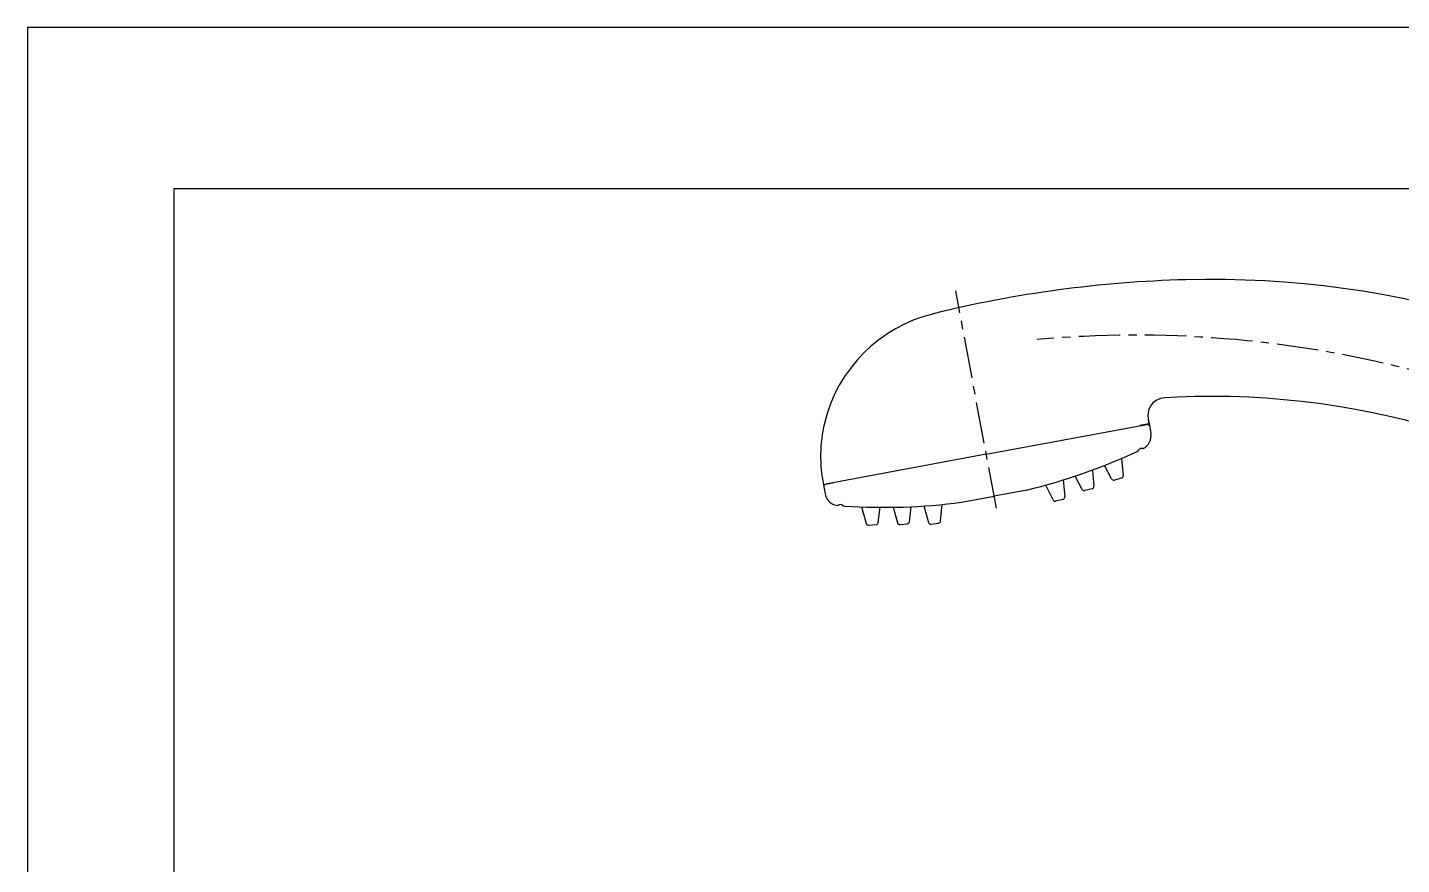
# Model space of a CAD drawing. Extents: x 12910 to 13504, y 636 to 1056.
# Drawn here: x 12910 to 13200.3, y 878.8 to 1055.7 of the extents above; entities that cross this region are included whole.
import ezdxf

# ---------------------------------------------------------------- set-up
doc = ezdxf.new("R2010")
doc.units = 0
doc.header["$LTSCALE"] = 7
doc.header["$MEASUREMENT"] = 0
doc.linetypes.add('CENTER', pattern=[2, 1.25, -0.25, 0.25, -0.25])
doc.layers.get('0').update_dxf_attribs({"color": 2, "linetype": 'CONTINUOUS'})
doc.layers.add('CL', color=1, linetype='CENTER')
doc.layers.add('DWG', color=7, linetype='CONTINUOUS')

msp = doc.modelspace()

# ---------------------------------------------------------------- linework, layer by layer
at = {"color": 4}
for p, q in [((12941.04481433604, 646.7180274684324), (12941.04481433604, 1021.718027468432)), ((12941.04481433604, 1021.718027468432), (13490.04481433604, 1021.718027468432))]:
    msp.add_line(p, q, dxfattribs=at)
msp.add_lwpolyline([(13504.04481433606, 1055.718027468449), (12910.04481433604, 1055.718027468449), (12910.04481433604, 635.7180274684324), (13504.04481433606, 635.7180274684324)], close=True)
at = {"layer": 'CL'}
msp.add_line((13114.74188295587, 954.1435161772833), (13106.16781812874, 1000.051449222026), dxfattribs=at)
msp.add_arc((13144.1406363635, 755.7039449098738), 235, 56.6593472129594, 95.08097841893493, dxfattribs=at)
at = {"layer": 'DWG'}
for p, q in [((13152.94276444165, 977.6085222115571), (13150.34242091706, 977.4956159064859)), ((13146.81535179514, 973.0562953137714), (13147.0222963097, 971.948256698448)), ((13147.02229627974, 971.9482566928518), (13146.8674542652, 972.7773239998342)), ((13112.61668102247, 965.5224397137772), (13146.51592415996, 971.8536833349663)), ((13147.02229627974, 971.9482566928518), (13145.05629121451, 971.5810727714306)), ((13147.0212434646, 971.9480600622328), (13147.29658285236, 970.4738162312151)), ((13147.29658285236, 970.4738162312151), (13147.38850009885, 969.9814701654122)), ((13112.61668102247, 965.5224397137772), (13078.71736731822, 959.1911829130795)), ((13141.19786050541, 964.669115661165), (13141.54337810604, 961.0320972063655)), ((13132.89685235782, 958.1024916073302), (13131.40502952782, 960.9305971140138)), ((13135.0268982935, 962.2060536056833), (13135.35263067775, 958.7773000756179)), ((13139.09476738879, 960.3309105473836), (13137.58987870483, 963.1837854923415)), ((13080.17812364558, 959.4640032867428), (13078.21211858035, 959.0968193653216)), ((13078.21211858035, 959.0968193653216), (13078.57671626101, 957.144661754046)), ((13121.14935579462, 957.9639559755979), (13114.26833125515, 956.6788484753024)), ((13126.70802804028, 955.8846408868985), (13125.16264725251, 959.0141459744682)), ((13128.84146621961, 960.1011134123082), (13129.17774941923, 956.5207883590238)), ((13134.98072954658, 958.246112231278), (13133.46495338187, 957.8518738511175)), ((13141.17990303665, 960.5031795833193), (13139.67129447461, 960.0825630124664)), ((13107.38732024988, 955.3936685091849), (13114.26833125515, 956.6788484753024)), ((13128.79733379152, 955.9880080330786), (13127.27373953441, 955.6200013906855)), ((13086.27021760758, 954.4104710267284), (13087.26074741298, 950.8939192558173)), ((13089.79738056954, 951.1238092391095), (13090.17109720298, 954.3275447588667)), ((13092.91420715112, 954.3408128955916), (13093.84801670121, 951.0256278207798)), ((13096.38181326174, 951.2827048818008), (13096.75228518546, 954.4586246960926)), ((13099.44242963173, 954.6103577010008), (13100.42110825747, 951.1500106049662)), ((13102.95395354182, 951.4481750922005), (13103.265584986, 954.9245078891781)), ((13087.79062886529, 950.5318507201237), (13089.34935757447, 950.6841100525353)), ((13094.38657561734, 950.664483429724), (13095.9424677305, 950.8439298398644)), ((13100.96818248541, 950.790454330323), (13102.52189750256, 950.9971860274854))]:
    msp.add_line(p, q, dxfattribs=at)
for points in [[(13147.89232525136, 976.4404231047065), (13147.51892921491, 976.0199045878926), (13147.21184590731, 975.5467304720496), (13146.97954612738, 975.0337345401213)], [(13150.34242173656, 977.4956159458488), (13149.44848243132, 977.3475826860595), (13148.61312666138, 976.9876623143919), (13147.89232474297, 976.4404226170018)], [(13146.97954613737, 975.0337345419866), (13146.80691215324, 974.3894634433909), (13146.7513109183, 973.7218047214046), (13146.81535179886, 973.0562952937971)]]:
    msp.add_lwpolyline(points, dxfattribs=at)
for centre, radius, start, end in [((13161.2814838246, 752.4959226700194), 250, 91.49638466218147, 103.8666575097155), ((13160.11821694877, 797.0266704199576), 205.454060959579, 54.4018881207009, 91.49638466218147), ((13108.86716238121, 964.8221549344953), 31.3, 103.6127877779873, 166.6617150737411), ((13160.1810439924, 809.3096865898897), 168.4544174591413, 51.80151627471098, 92.46268753851233), ((13108.12862869141, 965.1107828549784), 30.51500178732057, 166.8691228002357, 191.3663852846865), ((13144.43949248208, 969.4306942797448), 3, 295.493008140184, 10.57905177274227), ((13146.62165944162, 971.3639180154851), 0.5, 10.57905177274227, 100.5790517727679), ((13145.45316246184, 966.0837972306344), 0.6999999995399999, 66.11233839223978, 149.4226292125817), ((13090.92354046588, 1081.664626958644), 127.3399266498757, 283.7310003843996, 294.8752859733914), ((13144.24784225111, 966.7959792220927), 0.6999999995399999, 290.109527610292, 329.422629202771), ((13141.04561920892, 960.9848099951614), 0.5, 285.5790517726973, 5.426825729025823), ((13078.7955370963, 958.6962692804636), 0.5, 100.5790517727679, 190.5790517727422), ((13133.33909561592, 958.3357744842551), 0.5, 207.8116020990797, 284.5790517727653), ((13134.85487178064, 958.7300128644156), 0.5, 284.5790517727653, 5.426825729025823), ((13139.53701064689, 960.5641934243085), 0.5, 207.8116020990797, 285.5790517728081), ((13081.52838283137, 957.6810053541694), 3, 190.5790517727422, 265.6650954053252), ((13090.92676516632, 1081.665229224719), 127.3399266498757, 266.2828175719926, 277.4271031610711), ((13127.15634616774, 956.1060248442964), 0.5, 206.2806187982447, 283.5790517727494), ((13128.67994042484, 956.4740314866904), 0.5, 283.5790517727494, 5.365782828162652), ((13081.79108454515, 954.1938525765036), 0.6999999995399999, 51.73547433294964, 135.0457651531773), ((13082.65809477763, 955.2930765100591), 0.6999999995399999, 231.7354743427727, 271.0660080967937), ((13087.74201935397, 951.0294822257674), 0.5, 195.7312778164484, 275.5790517727547), ((13089.30074806314, 951.181741558179), 0.5, 275.5790517727547, 353.3465014463646), ((13094.32928864219, 951.1611907907309), 0.5, 195.7312778164484, 276.5790517727546), ((13095.88518075535, 951.3406372008712), 0.5, 276.5790517727546, 353.3465014463646), ((13100.9022354966, 951.2860862448188), 0.5, 195.7923207173291, 277.5790517727715), ((13102.45595051375, 951.4928179419812), 0.5, 277.5790517727715, 354.8774847472098)]:
    msp.add_arc(centre, radius, start, end, dxfattribs=at)

doc.saveas('drawing.dxf')
